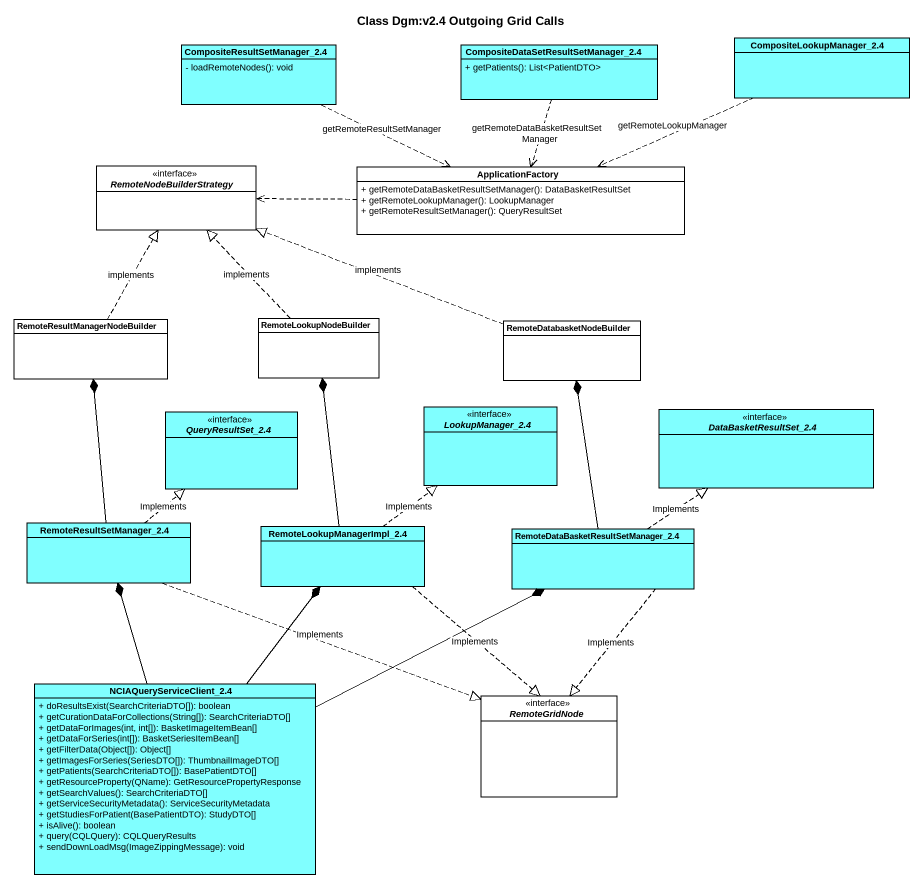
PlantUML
@startuml
title Class Dgm:v2.4 Outgoing Grid Calls
hide circle
hide empty members
skinparam classAttributeIconSize 0
class "CompositeLookupManager_2.4" as CompositeLookupManager_2_4 #80FFFF
class "CompositeResultSetManager_2.4" as CompositeResultSetManager_2 #80FFFF {
  - loadRemoteNodes(): void
}
class "CompositeDataSetResultSetManager_2.4" as CompositeDataSetResultSetMan #80FFFF {
  + getPatients(): List<PatientDTO>
}
interface RemoteNodeBuilderStrategy <<interface>>
class ApplicationFactory {
  + getRemoteDataBasketResultSetManager(): DataBasketResultSet
  + getRemoteLookupManager(): LookupManager
  + getRemoteResultSetManager(): QueryResultSet
}
class "RemoteResultManagerNodeBuilder" as RemoteResultManagerNodeBuild
class RemoteLookupNodeBuilder
class RemoteDatabasketNodeBuilder
interface "QueryResultSet_2.4" as QueryResultSet_2_4 <<interface>> #80FFFF
interface "LookupManager_2.4" as LookupManager_2_4 <<interface>> #80FFFF
interface "DataBasketResultSet_2.4" as DataBasketResultSet_2_4 <<interface>> #80FFFF
class "RemoteResultSetManager_2.4" as RemoteResultSetManager_2_4 #80FFFF
class "RemoteLookupManagerImpl_2.4" as RemoteLookupManagerImpl_2_4 #80FFFF
class "RemoteDataBasketResultSetManager_2.4" as RemoteDataBasketResultSetMan #80FFFF
class "NCIAQueryServiceClient_2.4" as NCIAQueryServiceClient_2_4 #80FFFF {
  + doResultsExist(SearchCriteriaDTO[]): boolean
  + getCurationDataForCollections(String[]): SearchCriteriaDTO[]
  + getDataForImages(int, int[]): BasketImageItemBean[]
  + getDataForSeries(int[]): BasketSeriesItemBean[]
  + getFilterData(Object[]): Object[]
  + getImagesForSeries(SeriesDTO[]): ThumbnailImageDTO[]
  + getPatients(SearchCriteriaDTO[]): BasePatientDTO[]
  + getResourceProperty(QName): GetResourcePropertyResponse
  + getSearchValues(): SearchCriteriaDTO[]
  + getServiceSecurityMetadata(): ServiceSecurityMetadata
  + getStudiesForPatient(BasePatientDTO): StudyDTO[]
  + isAlive(): boolean
  + query(CQLQuery): CQLQueryResults
  + sendDownLoadMsg(ImageZippingMessage): void
}
interface RemoteGridNode <<interface>>
CompositeLookupManager_2_4 .left.> ApplicationFactory : getRemoteLookupManager
CompositeResultSetManager_2 .right.> ApplicationFactory : getRemoteResultSetManager
CompositeDataSetResultSetMan ..> ApplicationFactory : getRemoteDataBasketResultSetManager
ApplicationFactory .left.> RemoteNodeBuilderStrategy
RemoteResultManagerNodeBuild .up.|> RemoteNodeBuilderStrategy : implements
RemoteLookupNodeBuilder .up.|> RemoteNodeBuilderStrategy : implements
RemoteDatabasketNodeBuilder .left.|> RemoteNodeBuilderStrategy : implements
RemoteResultSetManager_2_4 -up-* RemoteResultManagerNodeBuild
RemoteResultSetManager_2_4 .up.|> QueryResultSet_2_4 : Implements
RemoteResultSetManager_2_4 .right.|> RemoteGridNode : Implements
RemoteLookupManagerImpl_2_4 -up-* RemoteLookupNodeBuilder
RemoteLookupManagerImpl_2_4 .up.|> LookupManager_2_4 : Implements
RemoteLookupManagerImpl_2_4 ..|> RemoteGridNode : Implements
RemoteDataBasketResultSetMan -up-* RemoteDatabasketNodeBuilder
RemoteDataBasketResultSetMan .up.|> DataBasketResultSet_2_4 : Implements
RemoteDataBasketResultSetMan ..|> RemoteGridNode : Implements
NCIAQueryServiceClient_2_4 -up-* RemoteResultSetManager_2_4
NCIAQueryServiceClient_2_4 -up-* RemoteLookupManagerImpl_2_4
NCIAQueryServiceClient_2_4 -right-* RemoteDataBasketResultSetMan
@enduml
